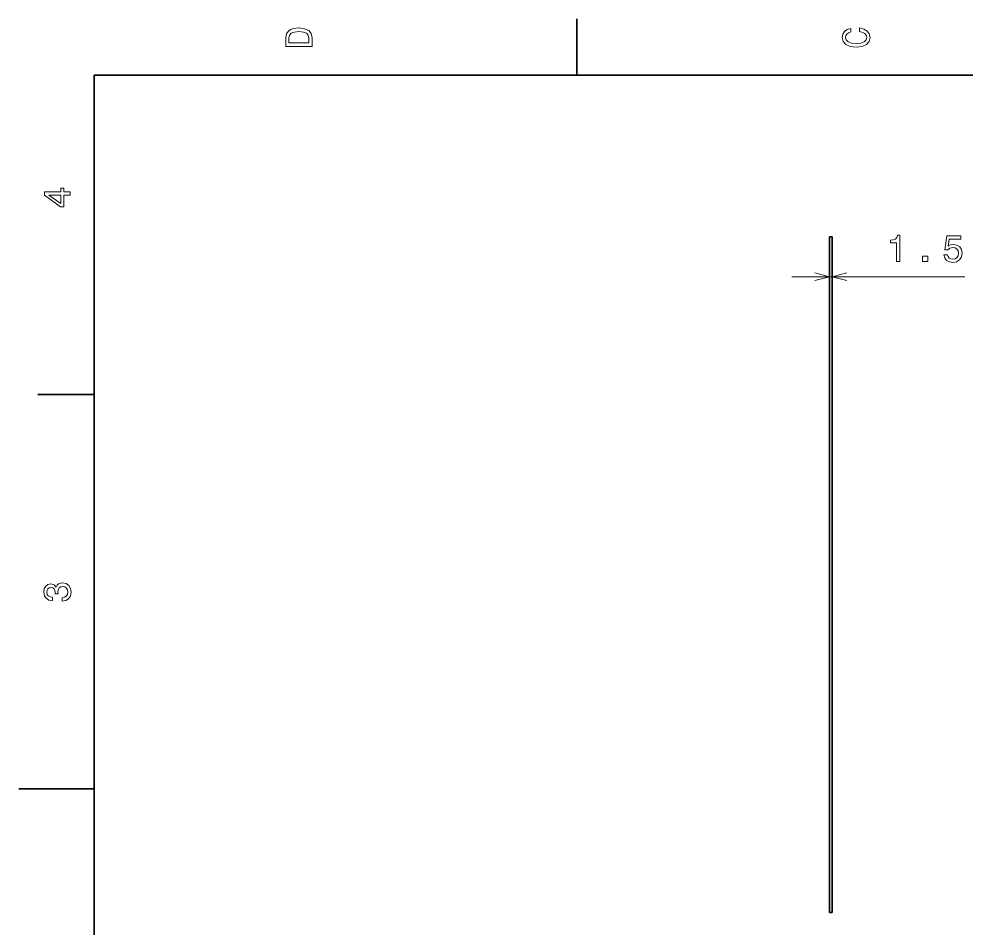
# Model space of a CAD drawing. Extents: x 0 to 297, y 0 to 210.
# Drawn here: x 0 to 126.1, y 86.5 to 207.5 of the extents above; entities that cross this region are included whole.
import ezdxf

# ---------------------------------------------------------------- set-up
doc = ezdxf.new("R2010")
doc.units = 0

msp = doc.modelspace()

# ---------------------------------------------------------------- linework, layer by layer
at = {"color": 7, "lineweight": 35, "ltscale": 0.1875}
for p, q in [((74.300003, 200), (74.300003, 207.5)), ((10, 157.5), (2.5, 157.5))]:
    msp.add_line(p, q, dxfattribs=at)
at = {"color": 7, "lineweight": 35}
for p, q in [((287, 200), (10, 200)), ((10, 200), (10, 10)), ((107.930939, 88.510948), (107.930939, 178.510956)), ((108.305939, 88.510948), (108.305939, 178.510956))]:
    msp.add_line(p, q, dxfattribs=at)
at = {"color": 7, "lineweight": 35, "ltscale": 0.009375}
for p, q in [((108.305939, 178.510956), (107.930939, 178.510956)), ((108.305939, 88.510948), (107.930939, 88.510948))]:
    msp.add_line(p, q, dxfattribs=at)
at = {"color": 7, "lineweight": 13, "ltscale": 0.133151}
for p, q in [((107.930939, 176.510956), (107.930939, 171.184921)), ((108.305939, 176.510956), (108.305939, 171.184921))]:
    msp.add_line(p, q, dxfattribs=at)
at = {"color": 7, "lineweight": 13}
msp.add_line((102.930939, 173.184921), (125.939651, 173.184921), dxfattribs=at)
at = {"color": 7, "lineweight": 35, "ltscale": 0.25}
msp.add_line((10, 105), (0, 105), dxfattribs=at)
at = {"color": 7, "lineweight": 13}
for points in [[(35.533215, 204.994965), (35.533215, 203.829971), (39.033215, 203.829971), (39.033215, 204.994965), (38.922264, 205.544678), (38.584366, 205.953171), (38.034657, 206.205338), (37.283215, 206.296112), (36.516644, 206.215424), (36.21405, 206.114563), (35.971977, 205.973343), (35.644165, 205.56485), (35.563473, 205.297562)], [(35.951801, 204.959656), (36.027451, 205.342941), (36.259438, 205.605194), (36.672985, 205.761536), (37.283215, 205.811966), (37.873272, 205.756485), (38.286816, 205.600143), (38.533936, 205.332855), (38.614628, 204.959656), (38.614628, 204.298996), (35.951801, 204.298996)], [(111.93206, 205.817017), (112.35569, 205.716141), (112.658287, 205.549713), (112.844887, 205.317734), (112.905403, 205.045395), (112.814629, 204.71759), (112.54229, 204.460388), (112.098488, 204.28891), (111.483215, 204.233429), (110.872986, 204.28891), (110.424141, 204.455338), (110.151802, 204.71254), (110.055984, 205.045395), (110.106415, 205.287476), (110.247627, 205.494247), (110.474571, 205.655624), (110.787247, 205.766571), (110.787247, 206.245682), (110.308144, 206.094391), (109.94503, 205.832138), (109.718086, 205.474075), (109.637398, 205.045395), (109.763474, 204.510818), (110.116501, 204.10231), (110.696472, 203.840057), (111.483215, 203.749283), (112.269958, 203.840057), (112.84993, 204.10231), (113.208, 204.510818), (113.329041, 205.045395), (113.233215, 205.51442), (112.965927, 205.892654), (112.527161, 206.159943), (111.93206, 206.301163)], [(6.833213, 184.02739), (6.833213, 184.481277), (5.965778, 184.481277), (5.965778, 184.98056), (5.56232, 184.98056), (5.56232, 184.481277), (3.408862, 184.481277), (3.408862, 184.022339), (5.521974, 182.489197), (5.965778, 182.489197), (5.965778, 184.02739)], [(5.56232, 182.912827), (3.993876, 184.02739), (5.56232, 184.02739)], [(116.85881, 175.184921), (117.317749, 175.184921), (117.317749, 178.710144), (116.974808, 178.710144), (116.884033, 178.402496), (116.702477, 178.195724), (116.425095, 178.074692), (116.041809, 178.034348), (116.041809, 177.67627), (116.85881, 177.67627)], [(123.170914, 176.097748), (123.281868, 175.684204), (123.528984, 175.361435), (123.892097, 175.159698), (124.356079, 175.084045), (124.86544, 175.174835), (125.263855, 175.421951), (125.516022, 175.815323), (125.611839, 176.319641), (125.526108, 176.788666), (125.284027, 177.15683), (124.905792, 177.39386), (124.416595, 177.479584), (124.038353, 177.419067), (123.74585, 177.252655), (123.887054, 178.195724), (125.420197, 178.195724), (125.420197, 178.609283), (123.549164, 178.609283), (123.271782, 176.753357), (123.67524, 176.753357), (123.967751, 176.990387), (124.340942, 177.076141), (124.663712, 177.02066), (124.910828, 176.859283), (125.067169, 176.612152), (125.12265, 176.294434), (125.067169, 175.976715), (124.905792, 175.729584), (124.658669, 175.573242), (124.340942, 175.517776), (124.073654, 175.55307), (123.866882, 175.669067), (123.715584, 175.850616), (123.639938, 176.097748)], [(120.337631, 175.184921), (121.0336, 175.184921), (121.0336, 175.936371), (120.337631, 175.936371)], [(5.73379, 129.979111), (5.769093, 129.979111), (6.253242, 130.059799), (6.616354, 130.296829), (6.848343, 130.670029), (6.934078, 131.164276), (6.848343, 131.688766), (6.626441, 132.082138), (6.273415, 132.334305), (5.819525, 132.425079), (5.521974, 132.384735), (5.279899, 132.273788), (5.0933, 132.092224), (4.957133, 131.850143), (4.684798, 132.177963), (4.251081, 132.293961), (3.857709, 132.218307), (3.560158, 132.00145), (3.373559, 131.648422), (3.307997, 131.164276), (3.388689, 130.710388), (3.610591, 130.362396), (3.963617, 130.135452), (4.432637, 130.059799), (4.46794, 130.059799), (4.46794, 130.508652), (4.145173, 130.548996), (3.913184, 130.680115), (3.771974, 130.891937), (3.721542, 131.189484), (3.761888, 131.451736), (3.867795, 131.643372), (4.039265, 131.759369), (4.271254, 131.804764), (4.518372, 131.759369), (4.684798, 131.638336), (4.785663, 131.426514), (4.815922, 131.139053), (4.810879, 130.942368), (5.209294, 130.942368), (5.199208, 131.189484), (5.244596, 131.507217), (5.365634, 131.744247), (5.56232, 131.885452), (5.819525, 131.935883), (6.112032, 131.880417), (6.328891, 131.734161), (6.465058, 131.502167), (6.510447, 131.194534), (6.460014, 130.876801), (6.308718, 130.644821), (6.066643, 130.498566), (5.73379, 130.443085)]]:
    msp.add_lwpolyline(points, close=True, dxfattribs=at)
for points in [[(105.999084, 172.667282), (107.930939, 173.184921), (105.999084, 173.70256)], [(110.237793, 173.70256), (108.305939, 173.184921), (110.237793, 172.667282)]]:
    msp.add_lwpolyline(points, dxfattribs=at)

doc.saveas('drawing.dxf')
